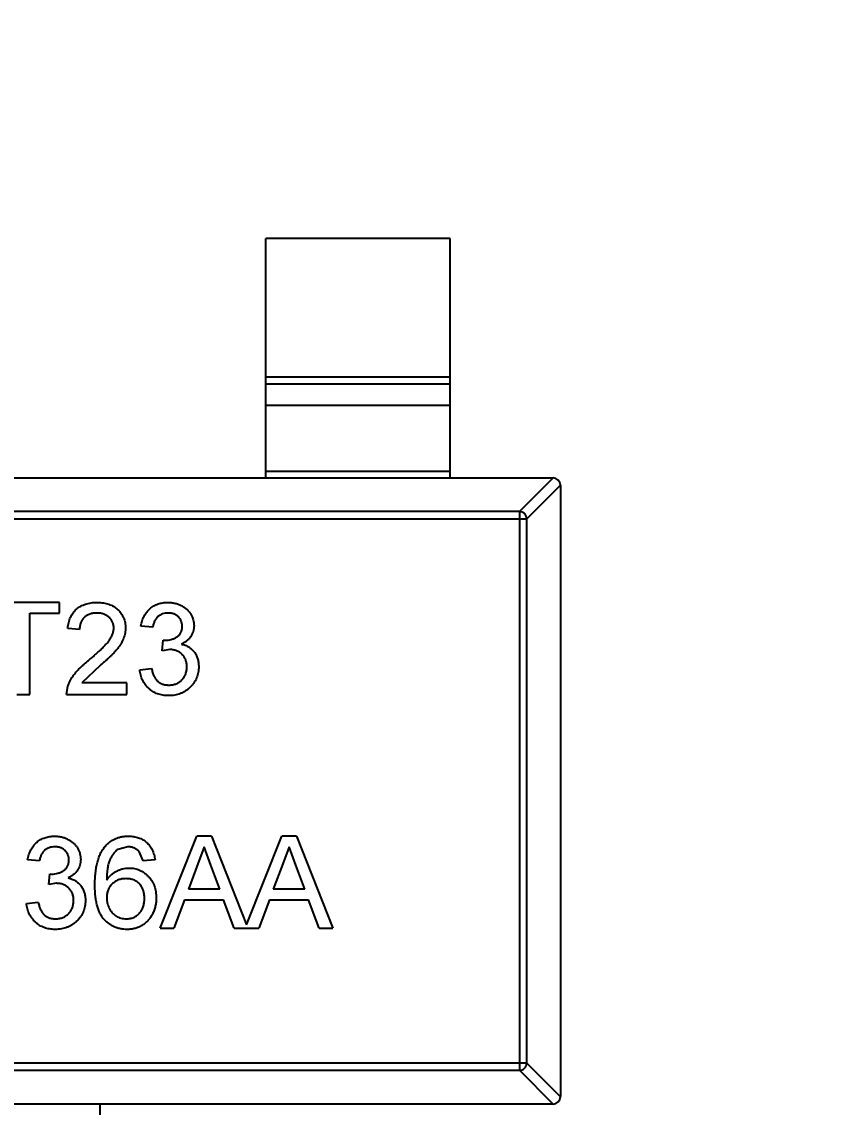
# Model space of a CAD drawing. Header units: inches. Extents: x -36 to 490, y -51 to 98.
# Drawn here: x 421.436 to 423.613, y 18.159 to 21.106 of the extents above; entities that cross this region are included whole.
import ezdxf

# ---------------------------------------------------------------- set-up
doc = ezdxf.new("R2010")
doc.units = ezdxf.units.IN
doc.header["$LTSCALE"] = 1.21
doc.header["$MEASUREMENT"] = 0
doc.header["$PDMODE"] = 3
doc.header["$PDSIZE"] = 0.3125
doc.layers.get('0').update_dxf_attribs({"linetype": 'CONTINUOUS'})
doc.layers.get('Defpoints').update_dxf_attribs({"linetype": 'CONTINUOUS'})
doc.layers.add('DIM', color=3, linetype='CONTINUOUS')
doc.styles.get("Standard").update_dxf_attribs({"font": 'txt', "width": 0.8})
doc.dimstyles.get("Standard").update_dxf_attribs({"dimtxt": 0.15625, "dimasz": 0.1875, "dimexe": 0.125, "dimexo": 0.0625, "dimgap": 0.09, "dimtad": 0, "dimtih": 1, "dimtoh": 1, "dimzin": 4, "dimdsep": 46, "dimtxsty": 'Standard', "dimblk": '_FILLED', "dimblk1": '_FILLED', "dimblk2": '_FILLED', "dimcen": 0.09, "dimazin": 1, "dimtp": 0.01, "dimtm": 0.01, "dimtfac": 1, "dimtofl": 0, "dimtmove": 0, "dimatfit": 3, "dimldrblk": '_FILLED', "dimfxl": 1, "dimtolj": 1, "dimtzin": 4, "dimarcsym": 0})

# ---------------------------------------------------------------- blocks, each defined once
blk = doc.blocks.new('_FILLED')
at = {"color": 0, "linetype": 'ByBlock'}
blk.add_solid([(0, 0), (-1, 0.1667), (-1, -0.1667)], dxfattribs=at)
blk = doc.blocks.new('*D70')
at = {"layer": 'Defpoints', "color": 0}
for p in [(406.8003, 41.9888), (406.8003, -7.0611), (488.6342, -7.0611)]:
    blk.add_point(p, dxfattribs=at)
at = {"layer": 'DIM', "color": 0, "lineweight": -2}
for p, q in [((406.8628, 41.9888), (488.7592, 41.9888)), ((488.6342, 39.4488), (488.6342, 21.3872)), ((488.6342, -4.5211), (488.6342, 13.5405)), ((406.8628, -7.0611), (488.7592, -7.0611))]:
    blk.add_line(p, q, dxfattribs=at)
at = {"layer": 'DIM', "color": 0, "lineweight": -2, "xscale": 2.54, "yscale": 2.54, "zscale": 2.54}
for p, rotation in [((488.6342, 41.9888), 90), ((488.6342, -7.0611), 270)]:
    blk.add_blockref('_FILLED', p, dxfattribs=dict(at, rotation=rotation))
at = {"layer": 'DIM', "color": 0, "insert": (488.6342, 17.4638), "char_height": 2.5, "attachment_point": 5, "rotation": 90, "line_spacing_factor": 2.5}
blk.add_mtext('\\A1;49.05', dxfattribs=at)

msp = doc.modelspace()

# ---------------------------------------------------------------- linework, layer by layer
at = {"color": 7, "linetype": 'Continuous'}
for p, q in [((422.5995, 20.518), (422.0995, 20.518)), ((422.0995, 19.868), (422.0995, 20.518)), ((422.5995, 19.868), (422.5995, 20.518)), ((422.0995, 20.1419), (422.5995, 20.1419)), ((422.5995, 20.1221), (422.0995, 20.1221)), ((422.5995, 20.0641), (422.0995, 20.0641)), ((419.9195, 19.868), (422.8795, 19.868)), ((422.0995, 19.8858), (422.5995, 19.8858)), ((422.7884, 19.7766), (422.8798, 19.868)), ((422.8995, 19.8483), (422.808, 19.7569)), ((422.8995, 19.848), (422.8995, 18.188)), ((422.7884, 19.7766), (420.0106, 19.7766)), ((422.7884, 19.7766), (422.7884, 18.2595)), ((419.9909, 19.7569), (422.808, 19.7569)), ((422.808, 18.2792), (422.808, 19.7569)), ((421.5389, 19.5299), (421.3434, 19.5299)), ((421.5389, 19.501), (421.5389, 19.5299)), ((421.4588, 19.501), (421.5389, 19.501)), ((421.4588, 19.2799), (421.4588, 19.501)), ((421.5934, 19.4561), (421.5614, 19.4594)), ((421.7921, 19.4626), (421.7601, 19.4658)), ((421.8175, 19.3985), (421.8208, 19.4273)), ((421.8208, 19.4273), (421.8254, 19.427)), ((421.8382, 19.4019), (421.8175, 19.3985)), ((421.649, 19.3583), (421.5993, 19.3119)), ((421.7569, 19.3472), (421.7889, 19.3504)), ((421.7216, 19.3119), (421.5993, 19.3119)), ((421.7216, 19.2799), (421.7216, 19.3119)), ((421.4235, 19.2799), (421.4588, 19.2799)), ((421.5581, 19.2799), (421.5615, 19.3021)), ((421.5581, 19.2799), (421.7216, 19.2799)), ((421.8124, 18.6453), (421.9117, 18.8953)), ((421.9514, 18.8953), (421.9117, 18.8953)), ((421.9514, 18.8953), (422.0469, 18.6547)), ((422.0469, 18.6547), (422.1424, 18.8953)), ((422.1822, 18.8953), (422.1424, 18.8953)), ((422.1822, 18.8953), (422.2815, 18.6453)), ((421.7243, 18.8664), (421.697, 18.859)), ((421.9315, 18.8664), (421.9145, 18.8202)), ((421.9499, 18.8167), (421.9315, 18.8664)), ((422.1623, 18.8664), (422.1452, 18.8202)), ((422.1807, 18.8167), (422.1623, 18.8664)), ((421.7665, 18.8279), (421.7549, 18.8536)), ((421.4844, 18.8279), (421.4524, 18.8311)), ((421.7985, 18.8311), (421.7665, 18.8279)), ((421.9145, 18.8202), (421.8889, 18.751)), ((421.9742, 18.751), (421.9499, 18.8167)), ((422.1452, 18.8202), (422.1196, 18.751)), ((422.205, 18.751), (422.1807, 18.8167)), ((421.5098, 18.7638), (421.5131, 18.7927)), ((421.5131, 18.7927), (421.5177, 18.7923)), ((421.5305, 18.7672), (421.5098, 18.7638)), ((421.9742, 18.751), (421.8889, 18.751)), ((422.205, 18.751), (422.1196, 18.751)), ((421.4492, 18.7126), (421.4812, 18.7158)), ((421.8783, 18.7222), (421.8498, 18.6453)), ((421.8783, 18.7222), (421.9848, 18.7222)), ((422.0133, 18.6453), (421.9848, 18.7222)), ((422.109, 18.7222), (422.0806, 18.6453)), ((422.109, 18.7222), (422.2156, 18.7222)), ((422.244, 18.6453), (422.2156, 18.7222)), ((421.8124, 18.6453), (421.8498, 18.6453)), ((422.0133, 18.6453), (422.0806, 18.6453)), ((422.244, 18.6453), (422.2815, 18.6453)), ((422.808, 18.2792), (419.9909, 18.2792)), ((422.808, 18.2792), (422.8995, 18.1877)), ((420.0106, 18.2595), (422.7884, 18.2595)), ((422.8798, 18.168), (422.7884, 18.2595)), ((422.8795, 18.168), (419.9195, 18.168)), ((421.6495, 17.518), (421.6495, 18.168))]:
    msp.add_line(p, q, dxfattribs=at)
for centre, start, end in [((422.8795, 19.848), 0, 90), ((422.8795, 18.188), 270, 0)]:
    msp.add_arc(centre, 0.02, start, end, dxfattribs=at)
for points, knots in [([(422.808, 19.7569), (422.808, 19.7595), (422.8068, 19.7645), (422.8024, 19.771), (422.796, 19.7754), (422.7909, 19.7765), (422.7884, 19.7766)], [0, 0, 0, 0, 0.249032, 0.5, 0.750968, 1, 1, 1, 1]), ([(421.5614, 19.4594), (421.5617, 19.4621), (421.5623, 19.4676), (421.5639, 19.4755), (421.5661, 19.4828), (421.5688, 19.4896), (421.5722, 19.496), (421.5759, 19.5018), (421.5804, 19.5071), (421.5853, 19.5119), (421.5908, 19.5161), (421.5967, 19.5198), (421.6031, 19.5229), (421.6099, 19.5255), (421.6172, 19.5274), (421.6249, 19.5288), (421.633, 19.5297), (421.6386, 19.5298), (421.6415, 19.5299)], [0, 0, 0, 0, 0.070675, 0.137493, 0.201473, 0.262869, 0.32255, 0.380737, 0.43822, 0.495487, 0.553484, 0.611346, 0.670644, 0.731587, 0.794183, 0.859445, 0.928208, 1, 1, 1, 1]), ([(421.6415, 19.5299), (421.6444, 19.5298), (421.65, 19.5297), (421.6582, 19.5287), (421.666, 19.5272), (421.6733, 19.5251), (421.6801, 19.5222), (421.6864, 19.5188), (421.6924, 19.5148), (421.6977, 19.5101), (421.7026, 19.5051), (421.7068, 19.4996), (421.7104, 19.4939), (421.7134, 19.4879), (421.7156, 19.4815), (421.7172, 19.4749), (421.7183, 19.468), (421.7184, 19.4633), (421.7184, 19.4609)], [0, 0, 0, 0, 0.074712, 0.145539, 0.213339, 0.278615, 0.342094, 0.40389, 0.465063, 0.526577, 0.587328, 0.64638, 0.704345, 0.761672, 0.819418, 0.878039, 0.937796, 1, 1, 1, 1]), ([(421.7601, 19.4658), (421.7606, 19.4682), (421.7616, 19.4731), (421.7636, 19.4801), (421.766, 19.4867), (421.7689, 19.4928), (421.7722, 19.4986), (421.776, 19.5039), (421.7802, 19.5087), (421.7848, 19.5132), (421.7898, 19.5171), (421.7952, 19.5205), (421.8008, 19.5234), (421.8067, 19.5257), (421.8129, 19.5276), (421.8194, 19.5289), (421.8262, 19.5297), (421.8308, 19.5298), (421.8332, 19.5299)], [0, 0, 0, 0, 0.071036, 0.139343, 0.204958, 0.268332, 0.330129, 0.390664, 0.450861, 0.510587, 0.570374, 0.629455, 0.687994, 0.747581, 0.807839, 0.870034, 0.93381, 1, 1, 1, 1]), ([(421.8332, 19.5299), (421.8365, 19.5298), (421.8429, 19.5296), (421.8523, 19.5279), (421.8613, 19.5252), (421.8698, 19.5214), (421.8777, 19.5168), (421.8847, 19.5113), (421.8907, 19.505), (421.8956, 19.498), (421.8994, 19.4904), (421.9023, 19.4826), (421.904, 19.4745), (421.9042, 19.4691), (421.9043, 19.4663)], [0, 0, 0, 0, 0.092054, 0.181008, 0.26913, 0.357137, 0.443549, 0.526433, 0.607453, 0.688385, 0.767854, 0.845531, 0.922529, 1, 1, 1, 1]), ([(421.6408, 19.501), (421.639, 19.501), (421.6356, 19.5009), (421.6307, 19.5003), (421.626, 19.4995), (421.6215, 19.4981), (421.6173, 19.4965), (421.6134, 19.4944), (421.6097, 19.492), (421.6064, 19.4892), (421.6034, 19.486), (421.6007, 19.4826), (421.5985, 19.4789), (421.5967, 19.4749), (421.5952, 19.4706), (421.5942, 19.4661), (421.5936, 19.4612), (421.5935, 19.4579), (421.5934, 19.4561)], [0, 0, 0, 0, 0.070696, 0.138358, 0.20337, 0.2657, 0.327256, 0.386512, 0.445858, 0.505173, 0.56378, 0.622343, 0.680824, 0.739795, 0.800801, 0.864239, 0.930631, 1, 1, 1, 1]), ([(421.6864, 19.4606), (421.6863, 19.462), (421.6863, 19.4647), (421.6856, 19.4688), (421.6847, 19.4726), (421.6832, 19.4763), (421.6815, 19.4799), (421.6793, 19.4832), (421.6767, 19.4864), (421.6738, 19.4894), (421.6705, 19.4921), (421.6669, 19.4945), (421.6632, 19.4965), (421.6592, 19.4982), (421.6549, 19.4994), (421.6504, 19.5003), (421.6457, 19.5009), (421.6424, 19.501), (421.6408, 19.501)], [0, 0, 0, 0, 0.061762, 0.121174, 0.179421, 0.236843, 0.294322, 0.353191, 0.412721, 0.474522, 0.537057, 0.599591, 0.662367, 0.725246, 0.790316, 0.857724, 0.927232, 1, 1, 1, 1]), ([(421.8342, 19.501), (421.8315, 19.5009), (421.8263, 19.5007), (421.8189, 19.4988), (421.8122, 19.4958), (421.8072, 19.4923), (421.8037, 19.4889), (421.8013, 19.486), (421.7991, 19.4828), (421.7972, 19.4794), (421.7956, 19.4756), (421.7941, 19.4715), (421.7929, 19.4672), (421.7924, 19.4641), (421.7921, 19.4626)], [0, 0, 0, 0, 0.127797, 0.246795, 0.362284, 0.477652, 0.536237, 0.59559, 0.656344, 0.719085, 0.784349, 0.852876, 0.924551, 1, 1, 1, 1]), ([(421.8723, 19.4653), (421.8722, 19.4665), (421.8722, 19.469), (421.8717, 19.4727), (421.8708, 19.4761), (421.8697, 19.4794), (421.8681, 19.4825), (421.8663, 19.4855), (421.8641, 19.4883), (421.8616, 19.4909), (421.8589, 19.4933), (421.8559, 19.4953), (421.8528, 19.4971), (421.8494, 19.4985), (421.8459, 19.4996), (421.8422, 19.5004), (421.8382, 19.501), (421.8356, 19.501), (421.8342, 19.501)], [0, 0, 0, 0, 0.065093, 0.127304, 0.188122, 0.247131, 0.306077, 0.365678, 0.426103, 0.487841, 0.550317, 0.611805, 0.672737, 0.734883, 0.79768, 0.862475, 0.929775, 1, 1, 1, 1]), ([(421.6191, 19.3734), (421.6224, 19.3761), (421.6286, 19.3813), (421.6373, 19.389), (421.6453, 19.3962), (421.6524, 19.403), (421.6587, 19.4092), (421.6641, 19.415), (421.6688, 19.4202), (421.6727, 19.4251), (421.676, 19.4297), (421.6788, 19.4343), (421.6811, 19.4387), (421.683, 19.4432), (421.6845, 19.4476), (421.6855, 19.4519), (421.6862, 19.4563), (421.6863, 19.4591), (421.6864, 19.4606)], [0, 0, 0, 0, 0.11141, 0.214526, 0.309417, 0.396087, 0.474284, 0.544374, 0.60642, 0.660582, 0.709794, 0.756451, 0.800767, 0.843168, 0.884295, 0.923885, 0.962359, 1, 1, 1, 1]), ([(421.7184, 19.4609), (421.7183, 19.4584), (421.7182, 19.4534), (421.7171, 19.446), (421.7153, 19.4387), (421.7128, 19.4314), (421.7095, 19.424), (421.7053, 19.4165), (421.7001, 19.4088), (421.695, 19.4023), (421.6903, 19.3968), (421.6862, 19.3923), (421.6814, 19.3875), (421.6761, 19.3823), (421.6702, 19.3768), (421.6637, 19.3709), (421.6566, 19.3647), (421.6516, 19.3605), (421.649, 19.3583)], [0, 0, 0, 0, 0.057945, 0.116018, 0.174826, 0.234683, 0.296827, 0.364061, 0.436192, 0.51426, 0.556976, 0.604856, 0.657675, 0.715751, 0.77884, 0.847501, 0.921228, 1, 1, 1, 1]), ([(421.8254, 19.427), (421.8283, 19.4271), (421.8341, 19.4273), (421.8425, 19.4291), (421.8505, 19.432), (421.8567, 19.4355), (421.8613, 19.4387), (421.8642, 19.4416), (421.8668, 19.4447), (421.8687, 19.4483), (421.8704, 19.4521), (421.8714, 19.4562), (421.8722, 19.4606), (421.8722, 19.4637), (421.8723, 19.4653)], [0, 0, 0, 0, 0.129789, 0.254605, 0.378435, 0.50292, 0.565018, 0.624848, 0.683448, 0.742765, 0.802757, 0.86522, 0.930779, 1, 1, 1, 1]), ([(421.9043, 19.4663), (421.9042, 19.4637), (421.904, 19.4586), (421.9023, 19.4511), (421.8996, 19.444), (421.8958, 19.4373), (421.891, 19.4311), (421.885, 19.4255), (421.8781, 19.4206), (421.8729, 19.4181), (421.8702, 19.4167)], [0, 0, 0, 0, 0.121951, 0.240787, 0.35855, 0.479066, 0.601519, 0.727551, 0.859932, 1, 1, 1, 1]), ([(421.8851, 19.3553), (421.885, 19.357), (421.885, 19.3602), (421.8844, 19.365), (421.8833, 19.3695), (421.8818, 19.3738), (421.88, 19.3779), (421.8777, 19.3817), (421.875, 19.3854), (421.8719, 19.3887), (421.8685, 19.3918), (421.8648, 19.3945), (421.861, 19.3968), (421.8568, 19.3986), (421.8525, 19.4001), (421.8479, 19.4011), (421.8431, 19.4018), (421.8399, 19.4018), (421.8382, 19.4019)], [0, 0, 0, 0, 0.067051, 0.13118, 0.193722, 0.254499, 0.314763, 0.375117, 0.436023, 0.498297, 0.560571, 0.621619, 0.681973, 0.742853, 0.804272, 0.867473, 0.932273, 1, 1, 1, 1]), ([(421.8702, 19.4167), (421.872, 19.4163), (421.8755, 19.4154), (421.8806, 19.4136), (421.8853, 19.4114), (421.8898, 19.409), (421.894, 19.4061), (421.8979, 19.4029), (421.9014, 19.3993), (421.9047, 19.3955), (421.9076, 19.3914), (421.9101, 19.3869), (421.9123, 19.3822), (421.9141, 19.3773), (421.9154, 19.3721), (421.9164, 19.3666), (421.917, 19.3609), (421.9171, 19.3571), (421.9171, 19.3551)], [0, 0, 0, 0, 0.065828, 0.128938, 0.190858, 0.251186, 0.310974, 0.37005, 0.429672, 0.489507, 0.549975, 0.610075, 0.670915, 0.732909, 0.796711, 0.861825, 0.929892, 1, 1, 1, 1]), ([(421.5615, 19.3021), (421.5626, 19.305), (421.5647, 19.311), (421.5691, 19.3196), (421.5742, 19.3282), (421.5793, 19.3351), (421.5838, 19.3407), (421.5877, 19.345), (421.592, 19.3495), (421.5966, 19.354), (421.6017, 19.3587), (421.6071, 19.3636), (421.613, 19.3685), (421.6171, 19.3717), (421.6191, 19.3734)], [0, 0, 0, 0, 0.100388, 0.204407, 0.310686, 0.422157, 0.480685, 0.543238, 0.6095, 0.679555, 0.753841, 0.831641, 0.913813, 1, 1, 1, 1]), ([(421.8346, 19.2767), (421.832, 19.2767), (421.8269, 19.2768), (421.8193, 19.2778), (421.812, 19.2793), (421.8052, 19.2815), (421.7986, 19.2842), (421.7924, 19.2876), (421.7866, 19.2916), (421.7811, 19.2962), (421.776, 19.3013), (421.7716, 19.3068), (421.7677, 19.3126), (421.7643, 19.3188), (421.7616, 19.3254), (421.7594, 19.3323), (421.7578, 19.3396), (421.7572, 19.3446), (421.7569, 19.3472)], [0, 0, 0, 0, 0.067794, 0.133464, 0.196934, 0.258481, 0.319787, 0.380431, 0.44099, 0.502867, 0.564806, 0.625526, 0.685604, 0.746041, 0.807347, 0.869717, 0.93379, 1, 1, 1, 1]), ([(421.7889, 19.3504), (421.7893, 19.3485), (421.7902, 19.3447), (421.7918, 19.3394), (421.7934, 19.3344), (421.7955, 19.33), (421.7976, 19.3258), (421.7999, 19.3222), (421.8025, 19.3189), (421.8053, 19.316), (421.8083, 19.3135), (421.8115, 19.3113), (421.815, 19.3095), (421.8187, 19.3081), (421.8226, 19.3069), (421.8268, 19.3061), (421.8312, 19.3056), (421.8342, 19.3055), (421.8358, 19.3055)], [0, 0, 0, 0, 0.082566, 0.15976, 0.233155, 0.301356, 0.365752, 0.426437, 0.484185, 0.539549, 0.593156, 0.647048, 0.701446, 0.757, 0.81384, 0.873058, 0.934963, 1, 1, 1, 1]), ([(421.9171, 19.3551), (421.9171, 19.3524), (421.9169, 19.3471), (421.9158, 19.3393), (421.9139, 19.3319), (421.9114, 19.3247), (421.9081, 19.3179), (421.904, 19.3114), (421.8992, 19.3052), (421.8938, 19.2994), (421.8879, 19.294), (421.8814, 19.2894), (421.8746, 19.2854), (421.8673, 19.2822), (421.8597, 19.2797), (421.8517, 19.2779), (421.8433, 19.2769), (421.8376, 19.2767), (421.8346, 19.2767)], [0, 0, 0, 0, 0.063503, 0.124805, 0.18492, 0.244376, 0.303775, 0.364133, 0.425376, 0.488388, 0.551743, 0.61386, 0.67564, 0.737737, 0.800417, 0.864658, 0.930985, 1, 1, 1, 1]), ([(421.8358, 19.3055), (421.8376, 19.3055), (421.8412, 19.3056), (421.8464, 19.3063), (421.8513, 19.3074), (421.8559, 19.309), (421.8603, 19.311), (421.8643, 19.3135), (421.8682, 19.3164), (421.8717, 19.3198), (421.8748, 19.3235), (421.8776, 19.3274), (421.8799, 19.3315), (421.8818, 19.3358), (421.8832, 19.3404), (421.8843, 19.3452), (421.885, 19.3502), (421.885, 19.3536), (421.8851, 19.3553)], [0, 0, 0, 0, 0.069461, 0.135658, 0.19962, 0.261651, 0.322053, 0.38234, 0.443223, 0.50493, 0.56682, 0.6276, 0.687476, 0.747351, 0.808174, 0.870133, 0.933721, 1, 1, 1, 1]), ([(421.4524, 18.8311), (421.4529, 18.8336), (421.4539, 18.8385), (421.4559, 18.8455), (421.4583, 18.8521), (421.4612, 18.8582), (421.4645, 18.864), (421.4683, 18.8693), (421.4725, 18.8741), (421.4772, 18.8785), (421.4821, 18.8825), (421.4875, 18.8859), (421.4931, 18.8888), (421.499, 18.8911), (421.5052, 18.893), (421.5117, 18.8943), (421.5185, 18.8951), (421.5231, 18.8952), (421.5255, 18.8953)], [0, 0, 0, 0, 0.071036, 0.139343, 0.204958, 0.268332, 0.330129, 0.390664, 0.450861, 0.510587, 0.570374, 0.629455, 0.687994, 0.747581, 0.807839, 0.870034, 0.93381, 1, 1, 1, 1]), ([(421.5255, 18.8953), (421.5288, 18.8951), (421.5352, 18.8949), (421.5446, 18.8933), (421.5536, 18.8906), (421.5621, 18.8868), (421.57, 18.8822), (421.577, 18.8767), (421.583, 18.8704), (421.5879, 18.8633), (421.5917, 18.8558), (421.5946, 18.848), (421.5963, 18.8399), (421.5965, 18.8344), (421.5966, 18.8317)], [0, 0, 0, 0, 0.092054, 0.181008, 0.26913, 0.357137, 0.443549, 0.526433, 0.607453, 0.688385, 0.767854, 0.845531, 0.922529, 1, 1, 1, 1]), ([(421.6623, 18.8669), (421.6643, 18.8691), (421.6683, 18.8736), (421.6751, 18.8794), (421.6824, 18.8843), (421.6902, 18.8883), (421.6985, 18.8914), (421.7073, 18.8937), (421.7167, 18.895), (421.7231, 18.8952), (421.7264, 18.8953)], [0, 0, 0, 0, 0.125625, 0.247619, 0.368528, 0.488104, 0.609878, 0.735382, 0.864448, 1, 1, 1, 1]), ([(421.7264, 18.8953), (421.7288, 18.8952), (421.7336, 18.8951), (421.7406, 18.8943), (421.7473, 18.893), (421.7537, 18.8911), (421.7596, 18.8887), (421.7653, 18.8858), (421.7707, 18.8823), (421.7756, 18.8783), (421.7802, 18.8739), (421.7843, 18.8689), (421.7879, 18.8636), (421.791, 18.8579), (421.7936, 18.8518), (421.7958, 18.8453), (421.7975, 18.8384), (421.7982, 18.8336), (421.7985, 18.8311)], [0, 0, 0, 0, 0.068499, 0.134572, 0.198208, 0.259784, 0.319951, 0.379508, 0.438814, 0.498497, 0.558182, 0.617438, 0.677522, 0.737959, 0.80033, 0.86409, 0.930622, 1, 1, 1, 1]), ([(421.5265, 18.8664), (421.5238, 18.8663), (421.5186, 18.8661), (421.5112, 18.8642), (421.5045, 18.8612), (421.4995, 18.8577), (421.496, 18.8543), (421.4936, 18.8514), (421.4914, 18.8482), (421.4895, 18.8448), (421.4879, 18.841), (421.4864, 18.8369), (421.4853, 18.8325), (421.4847, 18.8295), (421.4844, 18.8279)], [0, 0, 0, 0, 0.127797, 0.246795, 0.362284, 0.477652, 0.536237, 0.59559, 0.656344, 0.719085, 0.784349, 0.852876, 0.924551, 1, 1, 1, 1]), ([(421.5646, 18.8306), (421.5645, 18.8319), (421.5645, 18.8344), (421.564, 18.838), (421.5631, 18.8415), (421.562, 18.8448), (421.5605, 18.8479), (421.5586, 18.8509), (421.5564, 18.8537), (421.5539, 18.8563), (421.5512, 18.8587), (421.5482, 18.8607), (421.5451, 18.8625), (421.5417, 18.8639), (421.5382, 18.865), (421.5345, 18.8658), (421.5306, 18.8663), (421.5279, 18.8664), (421.5265, 18.8664)], [0, 0, 0, 0, 0.065093, 0.127304, 0.188122, 0.247131, 0.306077, 0.365678, 0.426103, 0.487841, 0.550317, 0.611805, 0.672737, 0.734883, 0.79768, 0.862475, 0.929775, 1, 1, 1, 1]), ([(421.6351, 18.7623), (421.6351, 18.7652), (421.6351, 18.771), (421.6355, 18.7796), (421.636, 18.7878), (421.6367, 18.7957), (421.6377, 18.8033), (421.6389, 18.8106), (421.6402, 18.8176), (421.6418, 18.8243), (421.6436, 18.8307), (421.6457, 18.8368), (421.6479, 18.8426), (421.6503, 18.848), (421.653, 18.8532), (421.6559, 18.8581), (421.6589, 18.8626), (421.6612, 18.8655), (421.6623, 18.8669)], [0, 0, 0, 0, 0.080034, 0.157854, 0.232564, 0.304731, 0.374384, 0.441663, 0.506048, 0.568692, 0.628715, 0.687238, 0.743227, 0.797567, 0.850239, 0.901629, 0.951067, 1, 1, 1, 1]), ([(421.7549, 18.8536), (421.7539, 18.8546), (421.7518, 18.8566), (421.7484, 18.8592), (421.7448, 18.8615), (421.7411, 18.8633), (421.7371, 18.8647), (421.733, 18.8657), (421.7287, 18.8663), (421.7258, 18.8664), (421.7243, 18.8664)], [0, 0, 0, 0, 0.128545, 0.252818, 0.375212, 0.497113, 0.618546, 0.742222, 0.869458, 1, 1, 1, 1]), ([(421.697, 18.859), (421.6949, 18.8573), (421.6906, 18.8537), (421.685, 18.8471), (421.68, 18.8395), (421.6763, 18.8324), (421.6737, 18.826), (421.672, 18.8205), (421.6706, 18.8144), (421.6694, 18.8078), (421.6685, 18.8006), (421.6677, 18.7929), (421.6673, 18.7845), (421.6672, 18.7787), (421.6671, 18.7758)], [0, 0, 0, 0, 0.088609, 0.181893, 0.280787, 0.38702, 0.444107, 0.506454, 0.574396, 0.647656, 0.726426, 0.811458, 0.90278, 1, 1, 1, 1]), ([(421.5177, 18.7923), (421.5206, 18.7924), (421.5264, 18.7927), (421.5348, 18.7945), (421.5428, 18.7974), (421.549, 18.8008), (421.5536, 18.8041), (421.5565, 18.807), (421.5591, 18.8101), (421.561, 18.8137), (421.5627, 18.8174), (421.5637, 18.8216), (421.5645, 18.826), (421.5645, 18.8291), (421.5646, 18.8306)], [0, 0, 0, 0, 0.129789, 0.254605, 0.378435, 0.50292, 0.565018, 0.624848, 0.683448, 0.742765, 0.802757, 0.86522, 0.930779, 1, 1, 1, 1]), ([(421.5966, 18.8317), (421.5965, 18.8291), (421.5963, 18.824), (421.5947, 18.8165), (421.5919, 18.8094), (421.5881, 18.8027), (421.5833, 18.7964), (421.5773, 18.7909), (421.5704, 18.786), (421.5652, 18.7834), (421.5625, 18.7821)], [0, 0, 0, 0, 0.121951, 0.240787, 0.35855, 0.479066, 0.601519, 0.727551, 0.859932, 1, 1, 1, 1]), ([(421.6671, 18.7758), (421.669, 18.7784), (421.6727, 18.7836), (421.6792, 18.7904), (421.6864, 18.7962), (421.6941, 18.8007), (421.7022, 18.8043), (421.7106, 18.8069), (421.7192, 18.8084), (421.725, 18.8086), (421.7279, 18.8087)], [0, 0, 0, 0, 0.13549, 0.265229, 0.390778, 0.51542, 0.638317, 0.759642, 0.878902, 1, 1, 1, 1]), ([(421.7279, 18.8087), (421.7304, 18.8086), (421.7353, 18.8085), (421.7426, 18.8075), (421.7496, 18.8056), (421.7564, 18.8032), (421.7628, 18.7999), (421.7689, 18.7961), (421.7747, 18.7914), (421.7803, 18.7862), (421.7853, 18.7803), (421.7897, 18.774), (421.7935, 18.7673), (421.7965, 18.7601), (421.7988, 18.7526), (421.8005, 18.7446), (421.8015, 18.7362), (421.8017, 18.7305), (421.8017, 18.7276)], [0, 0, 0, 0, 0.061347, 0.121203, 0.179863, 0.238152, 0.296252, 0.35519, 0.415676, 0.478379, 0.541524, 0.603977, 0.666513, 0.729491, 0.79371, 0.859736, 0.928449, 1, 1, 1, 1]), ([(421.5625, 18.7821), (421.5643, 18.7817), (421.5678, 18.7808), (421.5729, 18.7789), (421.5776, 18.7768), (421.5821, 18.7743), (421.5863, 18.7715), (421.5902, 18.7683), (421.5937, 18.7647), (421.597, 18.7609), (421.5999, 18.7567), (421.6024, 18.7523), (421.6046, 18.7476), (421.6064, 18.7427), (421.6078, 18.7375), (421.6087, 18.732), (421.6093, 18.7263), (421.6094, 18.7224), (421.6094, 18.7205)], [0, 0, 0, 0, 0.065828, 0.128938, 0.190858, 0.251186, 0.310974, 0.37005, 0.429672, 0.489507, 0.549975, 0.610075, 0.670915, 0.732909, 0.796711, 0.861825, 0.929892, 1, 1, 1, 1]), ([(421.719, 18.7799), (421.7172, 18.7798), (421.7137, 18.7798), (421.7086, 18.779), (421.7037, 18.778), (421.699, 18.7764), (421.6944, 18.7744), (421.6901, 18.7719), (421.686, 18.769), (421.6821, 18.7657), (421.6786, 18.762), (421.6755, 18.758), (421.673, 18.7537), (421.6708, 18.7492), (421.6691, 18.7443), (421.668, 18.7392), (421.6673, 18.7338), (421.6672, 18.7301), (421.6671, 18.7282)], [0, 0, 0, 0, 0.064812, 0.127718, 0.189086, 0.249562, 0.309738, 0.370215, 0.431085, 0.493911, 0.55657, 0.617553, 0.678119, 0.739063, 0.801665, 0.864956, 0.93089, 1, 1, 1, 1]), ([(421.7697, 18.7266), (421.7697, 18.7286), (421.7696, 18.7325), (421.7689, 18.7382), (421.7679, 18.7436), (421.7664, 18.7487), (421.7645, 18.7534), (421.7621, 18.7578), (421.7594, 18.762), (421.7561, 18.7656), (421.7526, 18.769), (421.7487, 18.7719), (421.7445, 18.7744), (421.74, 18.7764), (421.7352, 18.778), (421.7301, 18.779), (421.7246, 18.7798), (421.7209, 18.7798), (421.719, 18.7799)], [0, 0, 0, 0, 0.072229, 0.141252, 0.207439, 0.270245, 0.331238, 0.391254, 0.450152, 0.509008, 0.567734, 0.625726, 0.683708, 0.742407, 0.803094, 0.865865, 0.931379, 1, 1, 1, 1]), ([(421.5774, 18.7207), (421.5773, 18.7224), (421.5773, 18.7256), (421.5767, 18.7304), (421.5756, 18.7349), (421.5742, 18.7392), (421.5723, 18.7432), (421.57, 18.7471), (421.5673, 18.7507), (421.5642, 18.7541), (421.5608, 18.7572), (421.5571, 18.7599), (421.5533, 18.7622), (421.5491, 18.764), (421.5448, 18.7655), (421.5402, 18.7665), (421.5354, 18.7671), (421.5322, 18.7672), (421.5305, 18.7672)], [0, 0, 0, 0, 0.067051, 0.13118, 0.193722, 0.254499, 0.314763, 0.375117, 0.436023, 0.498297, 0.560571, 0.621619, 0.681973, 0.742853, 0.804272, 0.867473, 0.932273, 1, 1, 1, 1]), ([(421.7227, 18.642), (421.7196, 18.6421), (421.7134, 18.6423), (421.7043, 18.6436), (421.6957, 18.6458), (421.6875, 18.6489), (421.6797, 18.6528), (421.6725, 18.6577), (421.6657, 18.6634), (421.6593, 18.67), (421.6535, 18.6776), (421.6486, 18.6864), (421.6444, 18.6963), (421.6409, 18.7073), (421.6383, 18.7195), (421.6364, 18.7328), (421.6353, 18.7472), (421.6351, 18.7571), (421.6351, 18.7623)], [0, 0, 0, 0, 0.056157, 0.110133, 0.162537, 0.213912, 0.265146, 0.31651, 0.369179, 0.423123, 0.479276, 0.538691, 0.601978, 0.670125, 0.74365, 0.82281, 0.908261, 1, 1, 1, 1]), ([(421.4812, 18.7158), (421.4817, 18.7138), (421.4825, 18.7101), (421.4841, 18.7048), (421.4858, 18.6998), (421.4878, 18.6954), (421.4899, 18.6912), (421.4923, 18.6875), (421.4948, 18.6843), (421.4976, 18.6814), (421.5006, 18.6789), (421.5038, 18.6767), (421.5073, 18.6749), (421.511, 18.6735), (421.5149, 18.6723), (421.5191, 18.6715), (421.5235, 18.671), (421.5265, 18.6709), (421.5281, 18.6709)], [0, 0, 0, 0, 0.082566, 0.15976, 0.233155, 0.301356, 0.365752, 0.426437, 0.484185, 0.539549, 0.593156, 0.647048, 0.701446, 0.757, 0.81384, 0.873058, 0.934963, 1, 1, 1, 1]), ([(421.6094, 18.7205), (421.6094, 18.7178), (421.6093, 18.7125), (421.6081, 18.7047), (421.6063, 18.6973), (421.6037, 18.6901), (421.6004, 18.6833), (421.5963, 18.6767), (421.5915, 18.6706), (421.5861, 18.6647), (421.5802, 18.6594), (421.5737, 18.6548), (421.5669, 18.6508), (421.5596, 18.6476), (421.552, 18.6451), (421.544, 18.6433), (421.5356, 18.6422), (421.5299, 18.6421), (421.5269, 18.642)], [0, 0, 0, 0, 0.063503, 0.124805, 0.18492, 0.244376, 0.303775, 0.364133, 0.425376, 0.488388, 0.551743, 0.61386, 0.67564, 0.737737, 0.800417, 0.864658, 0.930985, 1, 1, 1, 1]), ([(421.5281, 18.6709), (421.5299, 18.6709), (421.5335, 18.671), (421.5387, 18.6717), (421.5436, 18.6728), (421.5482, 18.6744), (421.5526, 18.6764), (421.5567, 18.6789), (421.5605, 18.6818), (421.564, 18.6852), (421.5671, 18.6889), (421.5699, 18.6928), (421.5722, 18.6969), (421.5741, 18.7012), (421.5756, 18.7058), (421.5766, 18.7106), (421.5773, 18.7156), (421.5773, 18.719), (421.5774, 18.7207)], [0, 0, 0, 0, 0.069461, 0.135658, 0.19962, 0.261651, 0.322053, 0.38234, 0.443223, 0.50493, 0.56682, 0.6276, 0.687476, 0.747351, 0.808174, 0.870133, 0.933721, 1, 1, 1, 1]), ([(421.6671, 18.7282), (421.6672, 18.7257), (421.6674, 18.7207), (421.6687, 18.7133), (421.671, 18.7061), (421.674, 18.6992), (421.6777, 18.6927), (421.6822, 18.687), (421.6872, 18.682), (421.6929, 18.6779), (421.6991, 18.6748), (421.7057, 18.6725), (421.7128, 18.6711), (421.7177, 18.671), (421.7203, 18.6709)], [0, 0, 0, 0, 0.086177, 0.171222, 0.257573, 0.34515, 0.431508, 0.513644, 0.593539, 0.672806, 0.752058, 0.831493, 0.913823, 1, 1, 1, 1]), ([(421.7203, 18.6709), (421.722, 18.6709), (421.7255, 18.671), (421.7307, 18.6718), (421.7355, 18.6729), (421.7401, 18.6746), (421.7445, 18.6767), (421.7486, 18.6793), (421.7524, 18.6823), (421.756, 18.6858), (421.7592, 18.6897), (421.762, 18.694), (421.7645, 18.6986), (421.7663, 18.7036), (421.7678, 18.7088), (421.7689, 18.7145), (421.7696, 18.7204), (421.7697, 18.7245), (421.7697, 18.7266)], [0, 0, 0, 0, 0.063965, 0.124854, 0.184383, 0.242748, 0.2999, 0.357059, 0.415719, 0.475258, 0.535508, 0.596291, 0.657728, 0.721052, 0.786261, 0.853834, 0.925318, 1, 1, 1, 1]), ([(421.8017, 18.7276), (421.8016, 18.7237), (421.8014, 18.7161), (421.7994, 18.7049), (421.7962, 18.694), (421.7924, 18.6855), (421.7889, 18.6789), (421.7859, 18.6743), (421.7828, 18.67), (421.7794, 18.6659), (421.7757, 18.6622), (421.7719, 18.6587), (421.7677, 18.6556), (421.7634, 18.6527), (421.7588, 18.6503), (421.7541, 18.6481), (421.7493, 18.6462), (421.7442, 18.6447), (421.7391, 18.6435), (421.7338, 18.6426), (421.7283, 18.6421), (421.7246, 18.6421), (421.7227, 18.642)], [0, 0, 0, 0, 0.088899, 0.17544, 0.261633, 0.34801, 0.390819, 0.432814, 0.473776, 0.514166, 0.554107, 0.594121, 0.63362, 0.673585, 0.71348, 0.75336, 0.792891, 0.833007, 0.873643, 0.914893, 0.95695, 1, 1, 1, 1]), ([(421.5269, 18.642), (421.5243, 18.6421), (421.5192, 18.6422), (421.5116, 18.6432), (421.5044, 18.6446), (421.4975, 18.6469), (421.4909, 18.6496), (421.4847, 18.653), (421.4789, 18.657), (421.4734, 18.6616), (421.4684, 18.6667), (421.4639, 18.6722), (421.46, 18.678), (421.4566, 18.6842), (421.4539, 18.6908), (421.4517, 18.6977), (421.4501, 18.705), (421.4495, 18.71), (421.4492, 18.7126)], [0, 0, 0, 0, 0.067794, 0.133464, 0.196934, 0.258481, 0.319787, 0.380431, 0.44099, 0.502867, 0.564806, 0.625526, 0.685604, 0.746041, 0.807347, 0.869717, 0.93379, 1, 1, 1, 1]), ([(422.7884, 18.2595), (422.7909, 18.2595), (422.796, 18.2607), (422.8024, 18.2651), (422.8068, 18.2715), (422.808, 18.2766), (422.808, 18.2792)], [0, 0, 0, 0, 0.249032, 0.5, 0.750968, 1, 1, 1, 1])]:
    msp.add_open_spline(points, degree=3, knots=knots, dxfattribs=at)

# ---------------------------------------------------------------- dimensions: what is measured, and where the dimension line sits
at = {"layer": 'DIM'}
dim = msp.add_linear_dim(base=(488.6342, -7.0611), p1=(406.8003, 41.9888), p2=(406.8003, -7.0611), angle=90, dimstyle='Standard', override={"dimtxt": 2.5, "dimasz": 2.54, "dimtih": 0, "dimtoh": 0, "dimzin": 0, "dimcen": 0.198, "dimadec": 0, "dimazin": 0, "dimtp": 0, "dimtm": 0, "dimtdec": 4, "dimtzin": 0}, dxfattribs=at)
dim.commit()
dim.dimension.update_dxf_attribs({"geometry": '*D70', "text_midpoint": (488.6342, 17.4638)})

doc.saveas('drawing.dxf')
